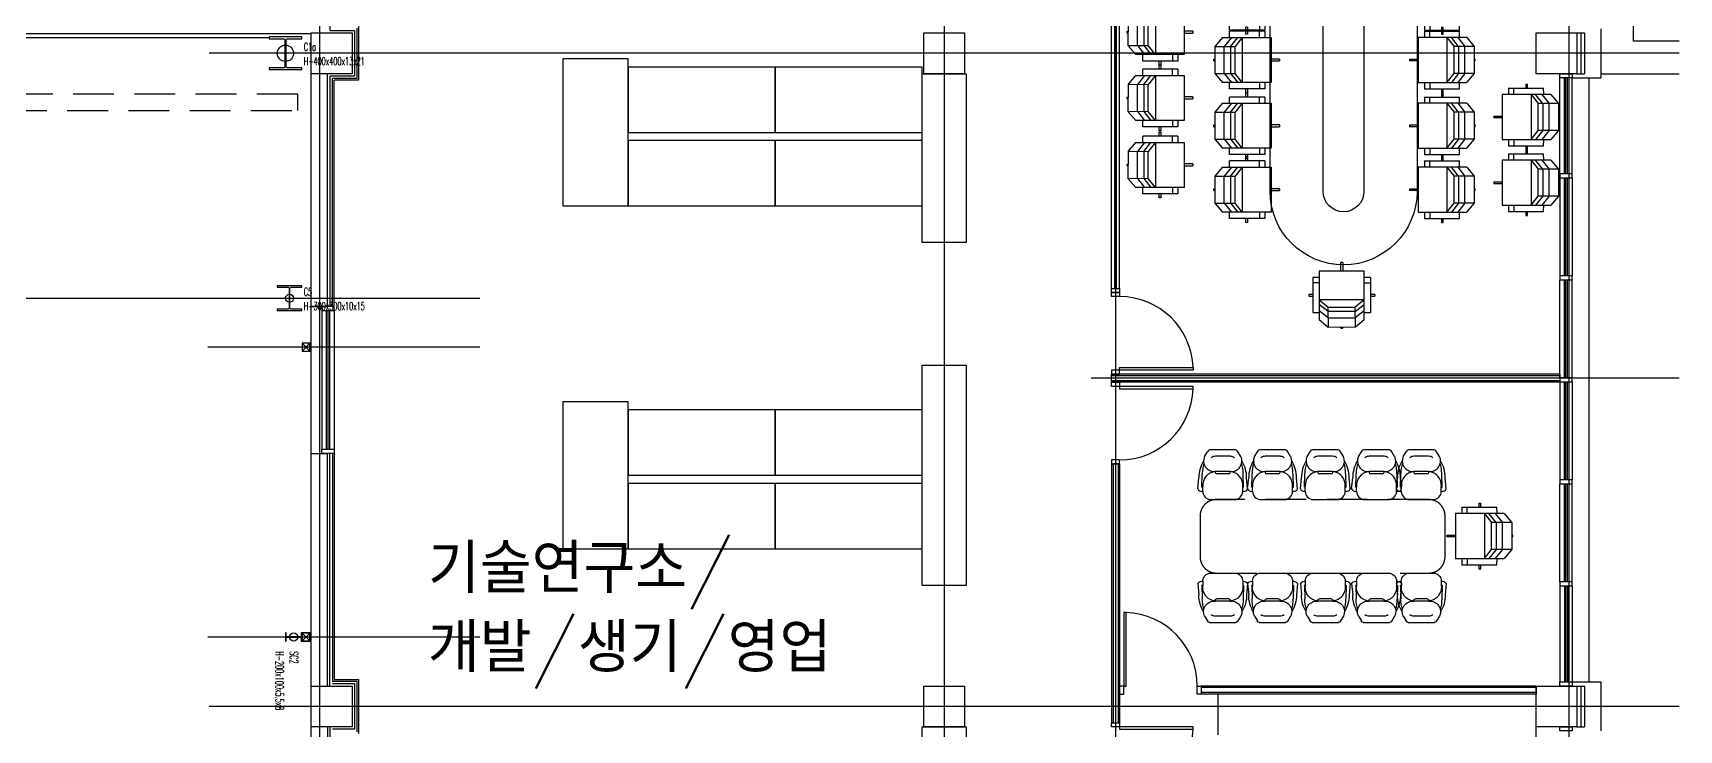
# Model space of a CAD drawing. Header units: millimetres. Extents: x 10462777 to 22643323, y 453826 to 1389191.
# Drawn here: x 11508231 to 11528388, y 582117 to 590657 of the extents above; entities that cross this region are included whole.
import ezdxf
from ezdxf.enums import TextEntityAlignment as Align

# ---------------------------------------------------------------- set-up
doc = ezdxf.new("R2010")
doc.units = ezdxf.units.MM
doc.header["$LTSCALE"] = 200
doc.header["$MEASUREMENT"] = 0
doc.linetypes.add('CEN', pattern=[62, 60, -1, 0, -1])
doc.linetypes.add('HIDDEN', pattern=[3.75, 2.5, -1.25])
for name, color, linetype in [('4', 4, 'CONTINUOUS'), ('CEN', 1, 'CONTINUOUS'), ('CEN2', 8, 'CEN'), ('COL', 2, 'CONTINUOUS'), ('column', 2, 'CONTINUOUS'), ('desk', 5, 'HIDDEN'), ('door', 4, 'CONTINUOUS'), ('dry', 4, 'CONTINUOUS'), ('EL', 9, 'CONTINUOUS'), ('ext2', 3, 'CONTINUOUS'), ('FIN', 5, 'CONTINUOUS'), ('PIPE', 4, 'CONTINUOUS'), ('tab6', 5, 'HIDDEN'), ('TEXT', 7, 'CONTINUOUS'), ('win', 6, 'CONTINUOUS'), ('WIN2', 5, 'CONTINUOUS'), ('단열재', 8, 'CONTINUOUS'), ('외부마감', 5, 'CONTINUOUS')]:
    doc.layers.add(name, color=color, linetype=linetype)
doc.layers.add('No_Print', color=153, linetype='CONTINUOUS', plot=False)
doc.styles.add('HYwulM', font='txt.shx ', dxfattribs={"bigfont": ' whgtxt.shx'})
doc.styles.add('HY울릉도L', font='txt.shx ', dxfattribs={"bigfont": ' whgtxt.shx'})
doc.linetypes.add('BATTING', pattern='A,0.00254,-2.54,[134,ltypeshp.shx,S=2.54,R=0,X=-2.54,Y=0],-5.08,[134,ltypeshp.shx,S=2.54,R=180,X=2.54,Y=0],-2.54', length=10.16254)

# ---------------------------------------------------------------- blocks, each defined once
blk = doc.blocks.new('cha')
at = {"layer": '4', "color": 8}
for p, q in [((-441, 155), (-332, 247)), ((-332, 247), (0, 248)), ((-332, 247), (-331, 0)), ((-176, 260), (-176, 249)), ((-154, 260), (-176, 260)), ((-154, 260), (-154, 249)), ((-1, 247), (0, 0)), ((0, 248), (110, 154)), ((-441, 68), (-518, 66)), ((-518, -364), (-518, 66)), ((-441, 155), (-441, -441)), ((-441, 44), (-331, 132)), ((-331, 55), (-441, -33)), ((-441, -88), (-331, 0)), ((0, 132), (-331, 132)), ((-331, 55), (0, 55)), ((0, 0), (-331, 0)), ((0, 132), (110, 44)), ((0, 55), (110, -33)), ((110, -88), (0, 0)), ((110, -441), (110, 154)), ((188, 66), (110, 68)), ((188, -364), (188, 66)), ((-568, -154), (-568, -132)), ((-518, -132), (-568, -132)), ((-568, -154), (-518, -154)), ((-441, -88), (110, -88)), ((237, -132), (188, -132)), ((188, -154), (237, -154)), ((237, -154), (237, -132)), ((-441, -298), (-518, -298)), ((-518, -364), (-441, -364)), ((110, -298), (188, -298)), ((110, -364), (188, -364)), ((-441, -441), (110, -441)), ((-177, -546), (-177, -441)), ((-177, -546), (-154, -546)), ((-154, -441), (-154, -546))]:
    blk.add_line(p, q, dxfattribs=at)
blk = doc.blocks.new('cha-1')
at = {"layer": '4', "color": 8}
for p, q in [((-344, 486), (-344, 476)), ((-344, 476), (-284, 476)), ((-314, 536), (-176, 523)), ((-294, 480), (-294, 476)), ((-290, 485), (-130, 481)), ((85, 452), (142, 417)), ((-444, 376), (-444, 86)), ((-130, 158), (-130, 303)), ((-100, 323), (-110, 323)), ((-100, 138), (-100, 323)), ((86, 142), (86, 320)), ((166, 87), (166, 375)), ((-100, 138), (-110, 138)), ((85, 9), (142, 44)), ((-344, -14), (-284, -14)), ((-344, -24), (-344, -14)), ((-314, -74), (-176, -61)), ((-294, -19), (-294, -14)), ((-290, -24), (-130, -20))]:
    blk.add_line(p, q, dxfattribs=at)
for centre, radius, start, end in [((-344, 376), 100, 90, 180), ((-291, 488), 52.8, 115.4922, 182.5802), ((-289, 480), 5, 88.2759, 180), ((-270, 305), 171, 5.8834, 94.5751), ((-174, 134), 389, 58.2888, 90.2074), ((-125, 67), 414, 72.4, 90.0981), ((29, 335), 130, 64.5277, 185.2851), ((116, 375), 50, 0, 58.6894), ((-110, 303), 20, 90, 180), ((4, 323), 81.9, 357.541, 37.3766), ((-344, 86), 100, 180, 270), ((-270, 156), 171, 265.4249, 354.1166), ((-110, 158), 20, 180, 270), ((-125, 395), 414, 269.9019, 287.6), ((29, 126), 130, 174.7149, 295.4723), ((4, 138), 81.9, 322.6234, 2.459), ((116, 87), 50, 301.3106, 0), ((-291, -27), 52.8, 177.4198, 244.5078), ((-289, -19), 5, 180, 271.7241), ((-174, 327), 389, 269.7926, 301.7112)]:
    blk.add_arc(centre, radius, start, end, dxfattribs=at)

msp = doc.modelspace()

# ---------------------------------------------------------------- linework, layer by layer
at = {"layer": '4', "color": 253}
for points in [[(11525179.83926, 588716.29542, -1), (11523379.83926, 588716.29542), (11523379.83926, 593516.29542, -1), (11525179.83926, 593516.29542)], [(11524529.83926, 588716.29542, -1), (11524029.83926, 588716.29542), (11524029.83926, 593516.29542, -1), (11524529.83926, 593516.29542)]]:
    msp.add_lwpolyline(points, format="xyb", close=True, dxfattribs=at)
for points in [[(11514718.29521, 588539.11847), (11515518.29521, 588539.11847), (11515518.29521, 590339.11847), (11514718.29521, 590339.11847)], [(11515518.29521, 590239.11847), (11515518.29521, 589439.11847), (11517318.29521, 589439.11847), (11517318.29521, 590239.11847)], [(11517318.29521, 590239.11847), (11517318.29521, 589439.11847), (11519118.29521, 589439.11847), (11519118.29521, 590239.11847)], [(11519658.29521, 590157.04553), (11519658.29521, 588089.11847), (11519118.29521, 588089.11847), (11519118.29521, 590157.04553)], [(11515518.29521, 589339.11847), (11515518.29521, 588539.11847), (11517318.29521, 588539.11847), (11517318.29521, 589339.11847)], [(11517318.29521, 589339.11847), (11517318.29521, 588539.11847), (11519118.29521, 588539.11847), (11519118.29521, 589339.11847)], [(11519658.29521, 586589.11847), (11519658.29521, 583889.11847), (11519118.29521, 583889.11847), (11519118.29521, 586589.11847)], [(11514718.29521, 584339.11847), (11515518.29521, 584339.11847), (11515518.29521, 586139.11847), (11514718.29521, 586139.11847)], [(11515518.29521, 586039.11847), (11515518.29521, 585239.11847), (11517318.29521, 585239.11847), (11517318.29521, 586039.11847)], [(11517318.29521, 586039.11847), (11517318.29521, 585239.11847), (11519118.29521, 585239.11847), (11519118.29521, 586039.11847)], [(11515518.29521, 585139.11847), (11515518.29521, 584339.11847), (11517318.29521, 584339.11847), (11517318.29521, 585139.11847)], [(11517318.29521, 585139.11847), (11517318.29521, 584339.11847), (11519118.29521, 584339.11847), (11519118.29521, 585139.11847)], [(11519658.29521, 582157.23367), (11519658.29521, 579689.11847), (11519118.29521, 579689.11847), (11519118.29521, 582157.23367)]]:
    msp.add_lwpolyline(points, close=True, dxfattribs=at)
at = {"layer": 'CEN', "color": 253}
for p, q in [((11511738.29521, 605907.23368), (11511738.29521, 573407.23367)), ((11519388.29521, 605907.23368), (11519388.29521, 573407.23367)), ((11527038.29521, 605907.23368), (11527038.29521, 573407.23367)), ((11521488.10707, 598707.23368), (11521488.10707, 573407.23367)), ((11528388.29521, 590407.23367), (11510388.29521, 590407.23367)), ((11513704.26752, 590407.23366), (11510698.2949, 590407.23366)), ((11528388.29521, 586427.23367), (11521188.10707, 586427.23367)), ((11528388.29521, 582407.23367), (11510388.29521, 582407.23367))]:
    msp.add_line(p, q, dxfattribs=at)
at = {"layer": 'CEN', "color": 253, "ltscale": 10}
msp.add_line((11495373.2949, 587407.23366), (11513704.26752, 587407.23366), dxfattribs=at)
at = {"layer": 'CEN2', "color": 253}
for p, q in [((11513704.26752, 586807.23366), (11510373.2949, 586807.23366)), ((11513704.26752, 583257.23366), (11510373.2949, 583257.23366))]:
    msp.add_line(p, q, dxfattribs=at)
at = {"layer": 'COL', "color": 253}
for p, q in [((11511638.29521, 587307.23368), (11511638.29521, 590157.04553)), ((11511838.29521, 587307.23368), (11511838.29521, 590157.04553)), ((11511638.29521, 587307.23368), (11511838.29521, 587307.23368)), ((11511838.29521, 587307.23368), (11511638.29521, 587307.23368)), ((11511638.29521, 582657.23367), (11511638.29521, 585507.23368)), ((11511638.29521, 585507.23368), (11511838.29521, 585507.23368)), ((11511838.29521, 582657.23367), (11511838.29521, 585507.23368)), ((11511638.29521, 577057.23368), (11511638.29521, 582157.23367)), ((11511838.2952, 582157.23367), (11511838.2952, 577057.23368))]:
    msp.add_line(p, q, dxfattribs=at)
for points in [[(11511316.7949, 590250.23366, -0.4142135624), (11511294.7949, 590228.23366), (11511123.2949, 590228.23366), (11511123.2949, 590207.23366), (11511523.2949, 590207.23366), (11511523.2949, 590228.23366), (11511351.7949, 590228.23366, -0.4142135624), (11511329.7949, 590250.23366), (11511329.7949, 590564.23366, -0.4142135624), (11511351.7949, 590586.23366), (11511523.2949, 590586.23366), (11511523.2949, 590607.23366), (11511123.2949, 590607.23366), (11511123.2949, 590586.23366), (11511294.7949, 590586.23366, -0.4142135624), (11511316.7949, 590564.23366)], [(11511368.2949, 587288.23366, -0.4142135624), (11511352.2949, 587272.23366), (11511223.2949, 587272.23366), (11511223.2949, 587257.23366), (11511523.2949, 587257.23366), (11511523.2949, 587272.23366), (11511394.2949, 587272.23366, -0.4142135624), (11511378.2949, 587288.23366), (11511378.2949, 587526.23366, -0.4142135624), (11511394.2949, 587542.23366), (11511523.2949, 587542.23366), (11511523.2949, 587557.23366), (11511223.2949, 587557.23366), (11511223.2949, 587542.23366), (11511352.2949, 587542.23366, -0.4142135624), (11511368.2949, 587526.23366)], [(11511347.2949, 583259.98366, -0.4142135624), (11511331.2949, 583275.98366), (11511331.2949, 583307.23366), (11511323.2949, 583307.23366), (11511323.2949, 583207.23366), (11511331.2949, 583207.23366), (11511331.2949, 583238.48366, -0.4142135624), (11511347.2949, 583254.48366), (11511499.2949, 583254.48366, -0.4142135624), (11511515.2949, 583238.48366), (11511515.2949, 583207.23366), (11511523.2949, 583207.23366), (11511523.2949, 583307.23366), (11511515.2949, 583307.23366), (11511515.2949, 583275.98366, -0.4142135624), (11511499.2949, 583259.98366)]]:
    msp.add_lwpolyline(points, format="xyb", close=True, dxfattribs=at)
at = {"layer": 'column', "color": 253}
for points in [[(11512138.29521, 590157.04553), (11511638.29521, 590157.04553), (11511638.29521, 590657.04553), (11512138.29521, 590657.04553), (11512138.29521, 590157.04553)], [(11519638.29521, 590157.04553), (11519138.29521, 590157.04553), (11519138.29521, 590657.04553), (11519638.29521, 590657.04553), (11519638.29521, 590157.04553)], [(11527138.29521, 590157.04553), (11526638.29521, 590157.04553), (11526638.29521, 590657.04553), (11527138.29521, 590657.04553), (11527138.29521, 590157.04553)], [(11512138.29521, 582157.23367), (11511638.29521, 582157.23367), (11511638.29521, 582657.23367), (11512138.29521, 582657.23367), (11512138.29521, 582157.23367)], [(11519638.29521, 582157.23367), (11519138.29521, 582157.23367), (11519138.29521, 582657.23367), (11519638.29521, 582657.23367), (11519638.29521, 582157.23367)], [(11527138.29521, 582157.23367), (11526638.29521, 582157.23367), (11526638.29521, 582657.23367), (11527138.29521, 582657.23367), (11527138.29521, 582157.23367)]]:
    msp.add_lwpolyline(points, dxfattribs=at)
at = {"layer": 'desk', "color": 253}
msp.add_lwpolyline([(11525322.54974, 584940.84796), (11522722.54974, 584940.84796, 0.4142135624), (11522522.54974, 584740.84796), (11522522.54974, 584240.84796, 0.4142135624), (11522722.54974, 584040.84796), (11525322.54974, 584040.84796, 0.4142135624), (11525522.54974, 584240.84796), (11525522.54974, 584740.84796, 0.4142135624)], format="xyb", close=True, dxfattribs=at)
msp.add_lwpolyline([(11522738.29521, 581957.23367), (11526638.29521, 581957.23367), (11526638.29521, 582557.23367), (11522738.29521, 582557.23367), (11522738.29521, 581957.23367)], dxfattribs=at)
at = {"layer": 'door', "color": 253}
for p, q in [((11521458.10707, 585377.23367), (11521528.10707, 585377.23367)), ((11521528.10707, 585377.23367), (11521458.10707, 585377.23367))]:
    msp.add_line(p, q, dxfattribs=at)
at = {"layer": 'door', "color": 253, "linetype": 'Continuous'}
for points in [[(11521538.10707, 587427.23367), (11521438.10707, 587427.23367), (11521438.10707, 587477.23367), (11521538.10707, 587477.23367)], [(11521538.10707, 586527.23367), (11521438.10707, 586527.23367), (11521438.10707, 586477.23367), (11521538.10707, 586477.23367)], [(11521538.10707, 586327.23367), (11521438.10707, 586327.23367), (11521438.10707, 586377.23367), (11521538.10707, 586377.23367)], [(11521538.10707, 585427.23367), (11521438.10707, 585427.23367), (11521438.10707, 585377.23367), (11521538.10707, 585377.23367)], [(11521588.10707, 582557.23367), (11521588.10707, 582657.23367), (11521538.10707, 582657.23367), (11521538.10707, 582557.23367)], [(11522488.10707, 582557.23367), (11522488.10707, 582657.23367), (11522538.10707, 582657.23367), (11522538.10707, 582557.23367)], [(11521538.10707, 582157.23367), (11521438.10707, 582157.23367), (11521438.10707, 582207.23367), (11521538.10707, 582207.23367)]]:
    msp.add_lwpolyline(points, close=True, dxfattribs=at)
at = {"layer": 'door', "color": 253}
for points in [[(11522438.10707, 586557.23367), (11522438.10707, 586527.23367), (11521538.10707, 586527.23367), (11521538.10707, 586557.23367), (11522438.10707, 586557.23367)], [(11522438.10707, 586297.23367), (11522438.10707, 586327.23367), (11521538.10707, 586327.23367), (11521538.10707, 586297.23367), (11522438.10707, 586297.23367)], [(11521618.10707, 583557.23367), (11521588.10707, 583557.23367), (11521588.10707, 582657.23367), (11521618.10707, 582657.23367), (11521618.10707, 583557.23367)], [(11522438.10707, 582127.23367), (11522438.10707, 582157.23367), (11521538.10707, 582157.23367), (11521538.10707, 582127.23367), (11522438.10707, 582127.23367)]]:
    msp.add_lwpolyline(points, dxfattribs=at)
for centre, start, end in [((11521538.10707, 586527.23367), 1.910213166, 90), ((11521538.10707, 586327.23367), 270, 358.089786834), ((11521588.10707, 582657.23367), 0, 88.089786835), ((11521538.10707, 582157.23367), 270, 358.089786834)]:
    msp.add_arc(centre, 900, start, end, dxfattribs=at)
at = {"layer": 'dry', "color": 253}
for p, q in [((11526928.29521, 586477.23367), (11521438.10707, 586477.23367)), ((11526928.29521, 586457.23367), (11521438.10707, 586457.23367)), ((11526928.29521, 586397.23367), (11521438.10707, 586397.23367)), ((11526928.29521, 586477.23367), (11526928.29521, 586377.23367)), ((11526928.29521, 586377.23367), (11521438.10707, 586377.23367)), ((11521438.10707, 585377.23367), (11521438.10707, 582207.23367)), ((11521458.10707, 585377.23367), (11521458.10707, 582207.23367)), ((11521518.10707, 585377.23367), (11521518.10707, 582207.23367)), ((11521538.10707, 585377.23367), (11521538.10707, 582207.23367)), ((11522538.10707, 582657.23367), (11522538.10707, 582557.23367)), ((11526638.29521, 582637.23367), (11522538.10707, 582637.23367)), ((11526638.29521, 582577.23367), (11522538.10707, 582577.23367)), ((11526638.29521, 582657.23367), (11526638.29521, 582557.23367))]:
    msp.add_line(p, q, dxfattribs=at)
at = {"layer": 'dry', "color": 253, "ltscale": 10}
for p, q in [((11521438.10707, 586377.23367), (11521438.10707, 586477.23367)), ((11521438.10707, 585377.23367), (11521538.10707, 585377.23367)), ((11526638.29521, 582657.23367), (11522538.10707, 582657.23367)), ((11526638.29521, 582557.23367), (11522538.10707, 582557.23367)), ((11521438.10707, 582207.23367), (11521538.10707, 582207.23367))]:
    msp.add_line(p, q, dxfattribs=at)
at = {"layer": 'EL', "color": 253, "ltscale": 10}
for p, q in [((11501379.2949, 590651.23366), (11511638.29521, 590651.23366)), ((11501379.2949, 590601.23366), (11511123.2949, 590601.23366))]:
    msp.add_line(p, q, dxfattribs=at)
at = {"layer": 'ext2', "color": 253, "ltscale": 10}
for p, q in [((11527828.29521, 590557.23367), (11527828.29521, 597951.34024)), ((11528388.29521, 590557.23367), (11527828.29521, 590557.23367)), ((11527428.29521, 590157.23367), (11528388.29521, 590157.23367))]:
    msp.add_line(p, q, dxfattribs=at)
at = {"layer": 'FIN', "color": 253}
for p, q in [((11512198.29521, 590717.04553), (11512198.29521, 590097.04553)), ((11512218.29521, 590737.04553), (11512218.29521, 590077.04553)), ((11512198.29521, 590097.04553), (11511898.29521, 590097.04553)), ((11511898.29521, 587307.23368), (11511898.29521, 590097.04553)), ((11512218.29521, 590077.04553), (11511918.29521, 590077.04553)), ((11511918.29521, 587307.23368), (11511918.29521, 590077.04553)), ((11511898.29521, 585507.23368), (11511898.29521, 582717.23367)), ((11511918.29521, 585507.23368), (11511918.29521, 582737.23367)), ((11511898.29521, 582717.23367), (11512198.29521, 582717.23367)), ((11511918.29521, 582737.23367), (11512218.29521, 582737.23367)), ((11512198.29521, 582717.23367), (11512198.29521, 582097.23367)), ((11512218.29521, 582737.23367), (11512218.29521, 582077.23367))]:
    msp.add_line(p, q, dxfattribs=at)
at = {"layer": 'FIN', "color": 253, "ltscale": 10}
for p, q in [((11527288.29521, 582707.23367), (11527288.29521, 590107.04553)), ((11511638.2952, 585507.23368), (11511638.2952, 587307.23368))]:
    msp.add_line(p, q, dxfattribs=at)
at = {"layer": 'No_Print', "color": 253}
for centre, radius in [((11511323.2949, 590407.23366), 100), ((11511373.2949, 587407.23366), 50), ((11511423.2949, 583257.23366), 50)]:
    msp.add_circle(centre, radius, dxfattribs=at)
at = {"layer": 'PIPE', "color": 253}
for p, q in [((11511528.0949, 586759.53366), (11511623.4949, 586854.93366)), ((11511623.4949, 586759.53366), (11511528.0949, 586854.93366)), ((11511528.0949, 583209.53366), (11511623.4949, 583304.93366)), ((11511623.4949, 583209.53366), (11511528.0949, 583304.93366))]:
    msp.add_line(p, q, dxfattribs=at)
for points in [[(11511625.7949, 586757.23366), (11511625.7949, 586857.23366), (11511525.7949, 586857.23366), (11511525.7949, 586757.23366)], [(11511623.4949, 586759.53366), (11511623.4949, 586854.93366), (11511528.0949, 586854.93366), (11511528.0949, 586759.53366)], [(11511625.7949, 583207.23366), (11511625.7949, 583307.23366), (11511525.7949, 583307.23366), (11511525.7949, 583207.23366)], [(11511623.4949, 583209.53366), (11511623.4949, 583304.93366), (11511528.0949, 583304.93366), (11511528.0949, 583209.53366)]]:
    msp.add_lwpolyline(points, close=True, dxfattribs=at)
at = {"layer": 'tab6', "color": 253}
for p, q in [((11511473.2949, 589907.23366), (11436650.7949, 589907.23366)), ((11511473.2949, 589707.23366), (11511473.2949, 589907.23366)), ((11436650.7949, 589707.23366), (11511473.2949, 589707.23366))]:
    msp.add_line(p, q, dxfattribs=at)
at = {"layer": 'win', "color": 253, "linetype": 'Continuous'}
for p, q in [((11521438.10707, 587527.23367), (11521438.10707, 593907.42181)), ((11521538.10707, 587527.23367), (11521538.10707, 593907.42181))]:
    msp.add_line(p, q, dxfattribs=at)
at = {"layer": 'win', "color": 253}
for p, q in [((11526928.29521, 588932.23367), (11526928.29521, 590107.23367)), ((11527078.29521, 588932.23367), (11527078.29521, 590107.23367)), ((11526928.29521, 588882.23367), (11526928.29521, 587682.23367)), ((11527078.29521, 588882.23367), (11527078.29521, 587682.23367)), ((11526928.29521, 586432.23367), (11526928.29521, 587632.23367)), ((11527078.29521, 586432.23367), (11527078.29521, 587632.23367)), ((11511768.29521, 587257.23368), (11511768.29521, 585557.23368)), ((11511918.29521, 587257.23368), (11511918.29521, 585557.23368)), ((11526928.29521, 586382.23367), (11526928.29521, 585182.23367)), ((11527078.29521, 586382.23367), (11527078.29521, 585182.23367)), ((11526928.29521, 583932.23367), (11526928.29521, 585132.23367)), ((11527078.29521, 583932.23367), (11527078.29521, 585132.23367)), ((11526928.29521, 583882.23367), (11526928.29521, 582707.23367)), ((11527078.29521, 583882.23367), (11527078.29521, 582707.23367))]:
    msp.add_line(p, q, dxfattribs=at)
for points in [[(11526928.29521, 590107.23367), (11526928.29521, 590157.23367), (11527078.29521, 590157.23367), (11527078.29521, 590107.23367)], [(11526928.29521, 588932.23367), (11526928.29521, 588882.23367), (11527078.29521, 588882.23367), (11527078.29521, 588932.23367)], [(11526928.29521, 587682.23367), (11526928.29521, 587632.23367), (11527078.29521, 587632.23367), (11527078.29521, 587682.23367)], [(11511918.29521, 587257.23368), (11511918.29521, 587307.23368), (11511768.29521, 587307.23368), (11511768.29521, 587257.23368)], [(11526928.29521, 586432.23367), (11526928.29521, 586382.23367), (11527078.29521, 586382.23367), (11527078.29521, 586432.23367)], [(11511918.29521, 585557.23368), (11511918.29521, 585507.23368), (11511768.29521, 585507.23368), (11511768.29521, 585557.23368)], [(11526928.29521, 585182.23367), (11526928.29521, 585132.23367), (11527078.29521, 585132.23367), (11527078.29521, 585182.23367)], [(11526928.29521, 583932.23367), (11526928.29521, 583882.23367), (11527078.29521, 583882.23367), (11527078.29521, 583932.23367)], [(11526928.29521, 582657.23367), (11526928.29521, 582707.23367), (11527078.29521, 582707.23367), (11527078.29521, 582657.23367)], [(11526928.29521, 582107.23367), (11526928.29521, 582157.23367), (11527078.29521, 582157.23367), (11527078.29521, 582107.23367)]]:
    msp.add_lwpolyline(points, close=True, dxfattribs=at)
at = {"layer": 'win', "color": 253, "linetype": 'Continuous'}
msp.add_lwpolyline([(11521438.10707, 587527.23367), (11521538.10707, 587527.23367), (11521538.10707, 587477.23367), (11521438.10707, 587477.23367)], close=True, dxfattribs=at)
at = {"layer": 'WIN2', "color": 253}
for p, q in [((11521478.10707, 587527.23367), (11521478.10707, 593907.42181)), ((11521498.10707, 587527.23367), (11521498.10707, 593907.42181)), ((11526983.29521, 588932.23367), (11526983.29521, 590107.23367)), ((11527003.29521, 588932.23367), (11527003.29521, 590107.23367)), ((11527023.29521, 588932.23367), (11527023.29521, 590107.23367)), ((11526983.29521, 587682.23367), (11526983.29521, 588882.23367)), ((11527003.29521, 587682.23367), (11527003.29521, 588882.23367)), ((11527023.29521, 587682.23367), (11527023.29521, 588882.23367)), ((11526983.29521, 586432.23367), (11526983.29521, 587632.23367)), ((11527003.29521, 586432.23367), (11527003.29521, 587632.23367)), ((11527023.29521, 586432.23367), (11527023.29521, 587632.23367)), ((11511823.29521, 587257.23368), (11511823.29521, 585557.23368)), ((11511843.29521, 587257.23368), (11511843.29521, 585557.23368)), ((11511863.29521, 587257.23368), (11511863.29521, 585557.23368)), ((11526983.29521, 585182.23367), (11526983.29521, 586382.23367)), ((11527003.29521, 585182.23367), (11527003.29521, 586382.23367)), ((11527023.29521, 585182.23367), (11527023.29521, 586382.23367)), ((11526983.29521, 583932.23367), (11526983.29521, 585132.23367)), ((11527003.29521, 583932.23367), (11527003.29521, 585132.23367)), ((11527023.29521, 583932.23367), (11527023.29521, 585132.23367)), ((11526983.29521, 583882.23367), (11526983.29521, 582707.23367)), ((11527003.29521, 583882.23367), (11527003.29521, 582707.23367)), ((11527023.29521, 583882.23367), (11527023.29521, 582707.23367))]:
    msp.add_line(p, q, dxfattribs=at)
at = {"layer": '단열재', "color": 253}
for p, q in [((11527138.29521, 590657.04553), (11527228.29521, 590657.04553)), ((11527228.29521, 590657.04553), (11527228.29521, 590157.04553)), ((11527138.29521, 590157.04553), (11527228.29521, 590157.04553)), ((11527138.29521, 582657.23367), (11527228.29521, 582657.23367)), ((11527228.29521, 582657.23367), (11527228.29521, 582157.23367)), ((11527138.29521, 582157.23367), (11527228.29521, 582157.23367))]:
    msp.add_line(p, q, dxfattribs=at)
at = {"layer": '단열재', "color": 253, "linetype": 'BATTING', "ltscale": 0.045}
for p, q in [((11527183.29521, 590657.04553), (11527183.29521, 590157.04553)), ((11527183.29521, 582657.23367), (11527183.29521, 582157.23367))]:
    msp.add_line(p, q, dxfattribs=at)
at = {"layer": '단열재', "color": 253, "linetype": 'BATTING', "ltscale": 0.03}
for p, q in [((11511868.2952, 582657.23367), (11511868.2952, 585507.23368)), ((11511868.2952, 582157.23367), (11511868.2952, 577057.23368))]:
    msp.add_line(p, q, dxfattribs=at)
for points in [[(11511868.29522, 595607.23368), (11511868.29522, 590687.04553), (11512168.29521, 590687.04553), (11512168.29521, 590127.04553), (11511868.29523, 590127.04553), (11511868.29523, 587307.23368)], [(11511898.29521, 582687.23367), (11512168.29521, 582687.23367), (11512168.29521, 582127.23367), (11511898.29521, 582127.23367)]]:
    msp.add_lwpolyline(points, dxfattribs=at)
at = {"layer": '외부마감', "color": 253}
for p, q in [((11527428.29521, 590707.04553), (11527428.29521, 590107.04553)), ((11527078.29521, 590107.04553), (11527428.29521, 590107.04553)), ((11527078.29521, 582707.23367), (11527428.29521, 582707.23367)), ((11527428.29521, 582707.23367), (11527428.29521, 582107.23367))]:
    msp.add_line(p, q, dxfattribs=at)

# ---------------------------------------------------------------- block references
at = {"layer": '4', "color": 253, "xscale": -1, "rotation": 90}
for p in [(11522950.58798, 590876.97465), (11521888.20388, 590500.97465), (11522950.58798, 590159.33115), (11521888.20388, 589695.61816), (11522950.58798, 589353.97465), (11521888.20388, 588874.97465), (11522950.58798, 588571.61816)]:
    msp.add_blockref('cha', p, dxfattribs=at)
at = {"layer": '4', "color": 253}
for p, rotation in [((11525633.09053, 590876.97465), 270), ((11525633.09053, 590159.33115), 270), ((11526664.09053, 589461.33115), 270), ((11525633.09053, 589353.97465), 270), ((11526664.09053, 588655.97465), 270), ((11525633.09053, 588571.61816), 270), ((11524092.95869, 587298.54529), 180), ((11526092.21777, 584329.5976), 270)]:
    msp.add_blockref('cha', p, dxfattribs=dict(at, rotation=rotation))
at = {"layer": 'desk', "color": 253, "rotation": 90}
for p in [(11523030.98701, 585384.72754), (11523640.98701, 585384.72754), (11524286.61555, 585384.72754), (11524914.61555, 585384.72754), (11525462.93962, 585384.72754)]:
    msp.add_blockref('cha-1', p, dxfattribs=at)
at = {"layer": 'desk', "color": 253, "xscale": -1, "rotation": 90}
for p in [(11523030.98701, 583596.96837), (11523640.98701, 583596.96837), (11524286.61555, 583596.96837), (11524914.61555, 583596.96837), (11525462.93962, 583596.96837)]:
    msp.add_blockref('cha-1', p, dxfattribs=at)

# ---------------------------------------------------------------- texts
at = {"layer": 'No_Print', "color": 253, "style": 'HYwulM', "width": 0.5}
for s, p in [('C1a', (11511547.12968, 590486.34295)), ('H-400x400x13x21', (11511547.12968, 590310.33283)), ('C5', (11511547.12968, 587486.34295)), ('H-300x300x10x15', (11511547.12968, 587310.33283))]:
    msp.add_text(s, height=100, dxfattribs=at).set_placement(p, align=Align.MIDDLE_LEFT)
for s, p in [('H-200x100x5.5x8', (11511251.39407, 583083.39888)), ('SC2', (11511427.40419, 583083.39888))]:
    msp.add_text(s, height=100, rotation=270, dxfattribs=at).set_placement(p, align=Align.MIDDLE_LEFT)
at = {"layer": 'TEXT', "color": 253, "style": 'HY울릉도L'}
for s, p in [('기술연구소/', (11513068.16092, 583796.57034)), ('개발/생기/영업', (11513068.16092, 582826.57034))]:
    msp.add_text(s, height=600, dxfattribs=at).set_placement(p)

doc.saveas('drawing.dxf')
